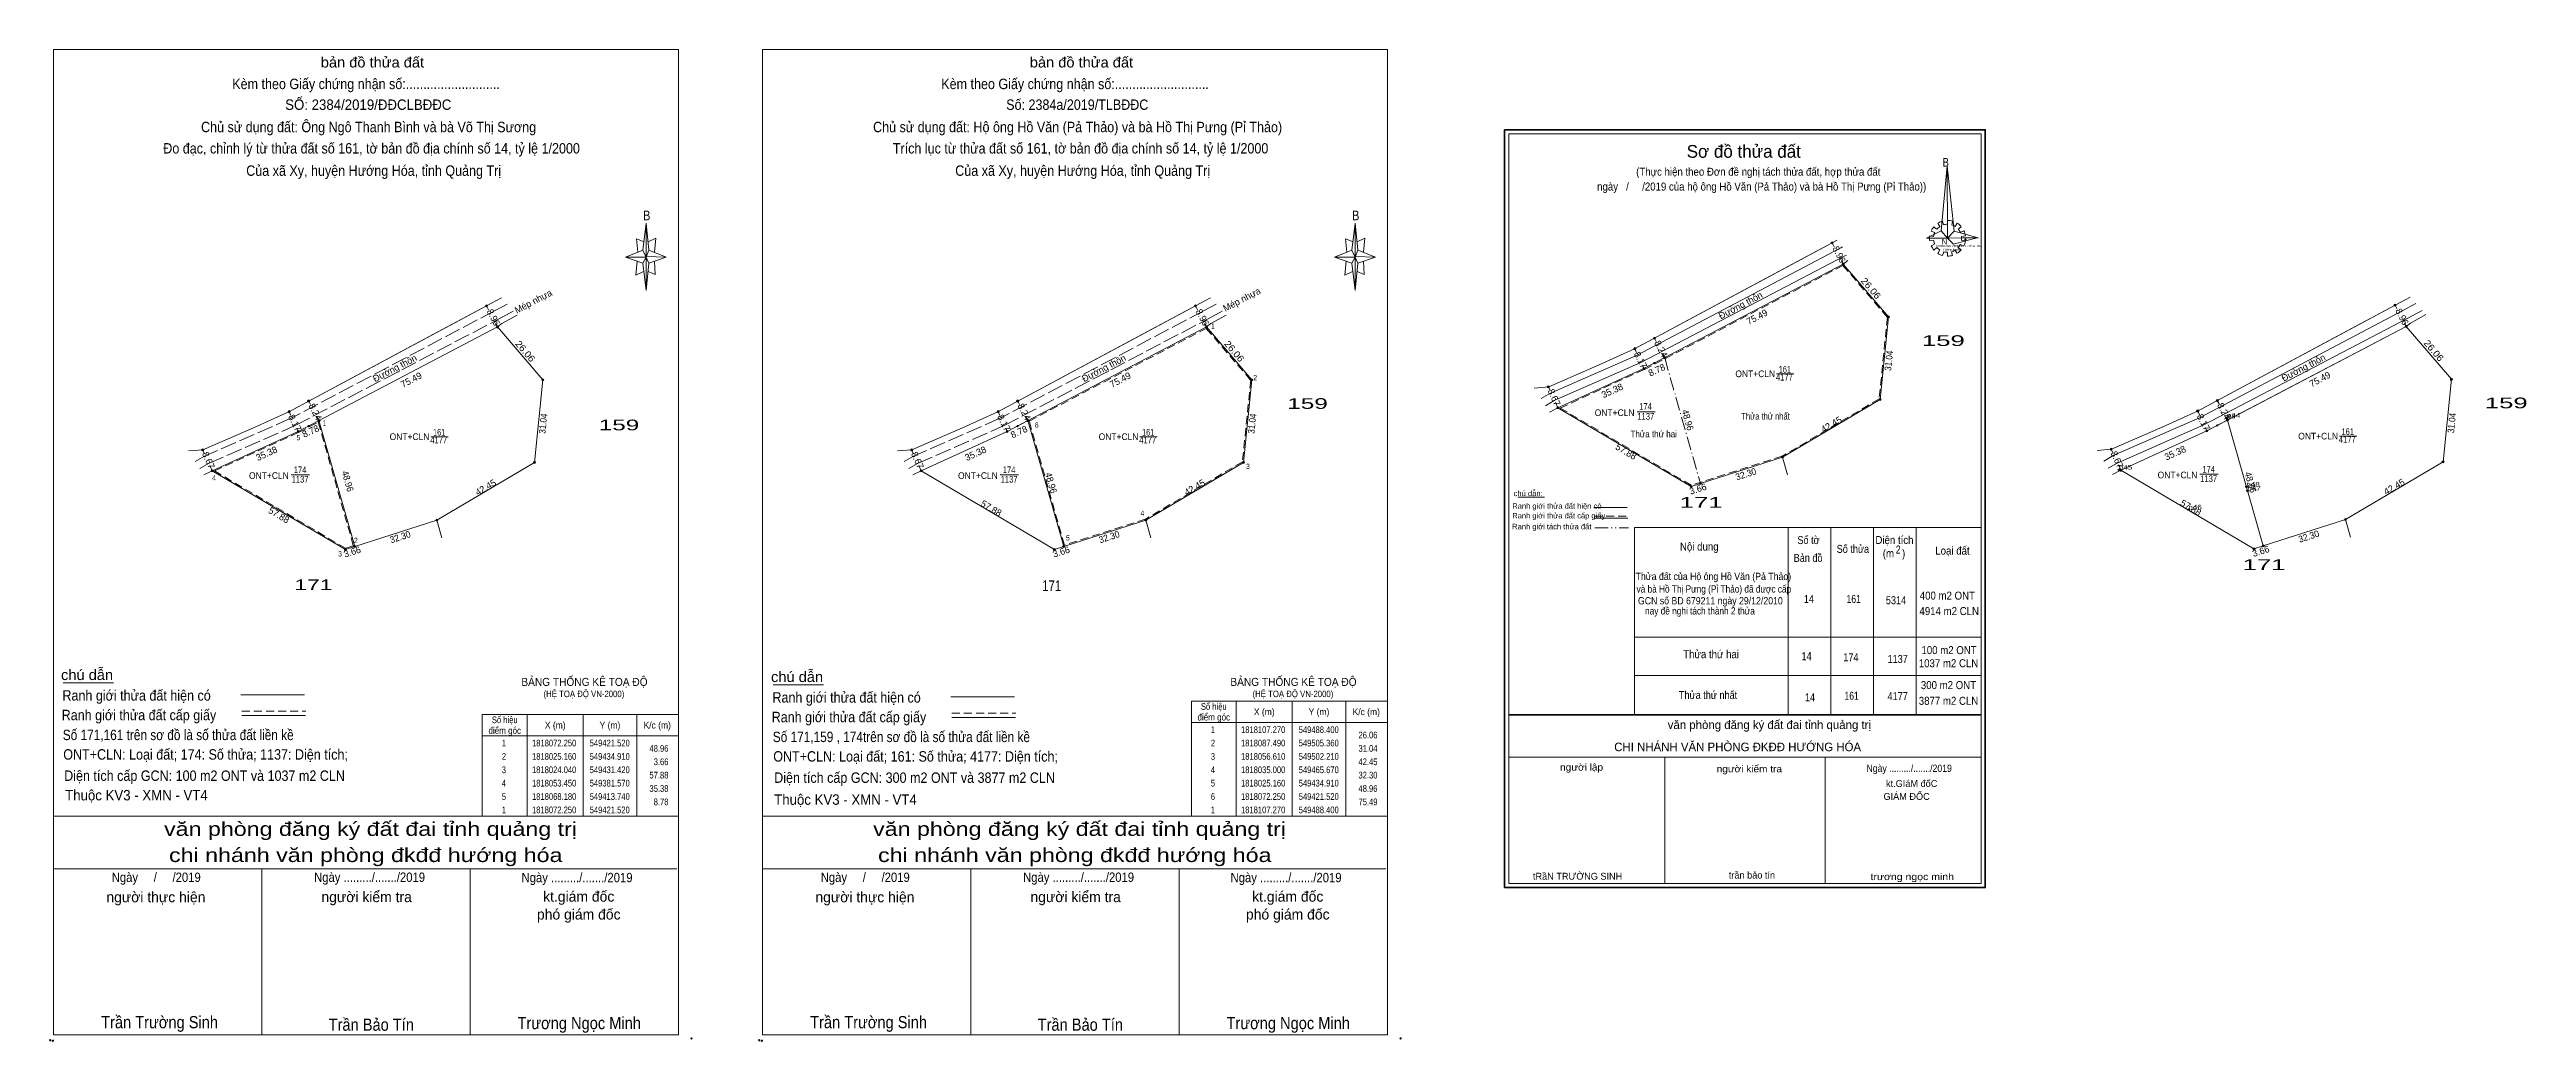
# Model space of a CAD drawing. Header units: metres. Extents: x 548606 to 549533, y 1817840 to 1818211.
import ezdxf
from ezdxf.enums import TextEntityAlignment as Align

# ---------------------------------------------------------------- set-up
doc = ezdxf.new("R2010")
doc.units = ezdxf.units.M
doc.header["$PDMODE"] = 32
doc.header["$PDSIZE"] = 0.5
for name, pattern in [('DASH_DOUBLE_DOT', [9.2, 5, -1.2, 0.3, -1.2, 0.3, -1.2]), ('DOT_DASHED', [7.7, 5, -1.2, 0.3, -1.2]), ('LONG_DASHED', [7.5, 6, -1.5]), ('MEDIUM_DASHED', [4.5, 3, -1.5])]:
    doc.linetypes.add(name, pattern=pattern)
for name, color, linetype, lineweight in [('1', 7, 'Continuous', 13), ('10', 7, 'Continuous', 13), ('2', 7, 'Continuous', 13), ('22', 7, 'LONG_DASHED', 13), ('23', 7, 'Continuous', 13), ('28', 7, 'Continuous', 13), ('3', 7, 'Continuous', 13), ('63', 7, 'Continuous', 13)]:
    doc.layers.add(name, color=color, linetype=linetype, lineweight=lineweight)
for name, color, linetype in [('12', 7, 'Continuous'), ('13', 7, 'Continuous'), ('52', 7, 'Continuous'), ('7', 7, 'Continuous')]:
    doc.layers.add(name, color=color, linetype=linetype)

msp = doc.modelspace()

# ---------------------------------------------------------------- hatches: boundary and pattern name
at = {"layer": '63'}
for points in [[(549273.858, 1818138.536, 1), (549273.058, 1818138.536, 1)], [(549278.018, 1818130.596, 1), (549277.218, 1818130.596, 1)], [(548769.919, 1818114.991, 1), (548769.119, 1818114.991, 1)], [(549035.425, 1818114.991, 1), (549034.625, 1818114.991, 1)], [(549484.64, 1818115.21, 1), (549483.84, 1818115.21, 1)], [(548774.079, 1818107.051, 1), (548773.279, 1818107.051, 1)], [(549039.585, 1818107.051, 1), (549038.785, 1818107.051, 1)], [(549207.308, 1818102.876, 1), (549206.508, 1818102.876, 1)], [(549294.978, 1818110.816, 1), (549294.178, 1818110.816, 1)], [(549488.8, 1818107.27, 1), (549488, 1818107.27, 1)], [(549199.958, 1818098.936, 1), (549199.158, 1818098.936, 1)], [(549211.138, 1818095.576, 1), (549210.338, 1818095.576, 1)], [(548791.039, 1818087.271, 1), (548790.239, 1818087.271, 1)], [(549056.545, 1818087.271, 1), (549055.745, 1818087.271, 1)], [(549167.578, 1818084.656, 1), (549166.778, 1818084.656, 1)], [(549203.358, 1818091.506, 1), (549202.558, 1818091.506, 1)], [(549505.76, 1818087.49, 1), (549504.96, 1818087.49, 1)], [(548696.019, 1818075.391, 1), (548695.219, 1818075.391, 1)], [(548703.369, 1818079.331, 1), (548702.569, 1818079.331, 1)], [(548961.525, 1818075.391, 1), (548960.725, 1818075.391, 1)], [(548968.875, 1818079.331, 1), (548968.075, 1818079.331, 1)], [(549171.188, 1818076.776, 1), (549170.388, 1818076.776, 1)], [(549291.828, 1818079.936, 1), (549291.028, 1818079.936, 1)], [(549410.74, 1818075.61, 1), (549409.94, 1818075.61, 1)], [(549418.09, 1818079.55, 1), (549417.29, 1818079.55, 1)], [(548699.419, 1818067.961, 1), (548698.619, 1818067.961, 1)], [(548707.199, 1818072.031, 1), (548706.399, 1818072.031, 1)], [(548964.925, 1818067.961, 1), (548964.125, 1818067.961, 1)], [(548972.705, 1818072.031, 1), (548971.905, 1818072.031, 1)], [(549414.14, 1818068.18, 1), (549413.34, 1818068.18, 1)], [(549421.92, 1818072.25, 1), (549421.12, 1818072.25, 1)], [(548663.639, 1818061.111, 1), (548662.839, 1818061.111, 1)], [(548787.889, 1818056.391, 1), (548787.089, 1818056.391, 1)], [(548929.145, 1818061.111, 1), (548928.345, 1818061.111, 1)], [(549053.395, 1818056.391, 1), (549052.595, 1818056.391, 1)], [(549255.288, 1818058.326, 1), (549254.488, 1818058.326, 1)], [(549378.36, 1818061.33, 1), (549377.56, 1818061.33, 1)], [(549502.61, 1818056.61, 1), (549501.81, 1818056.61, 1)], [(548667.249, 1818053.231, 1), (548666.449, 1818053.231, 1)], [(548932.755, 1818053.231, 1), (548931.955, 1818053.231, 1)], [(549221.038, 1818047.366, 1), (549220.238, 1818047.366, 1)], [(549224.528, 1818048.486, 1), (549223.728, 1818048.486, 1)], [(549381.97, 1818053.45, 1), (549381.17, 1818053.45, 1)], [(548751.349, 1818034.781, 1), (548750.549, 1818034.781, 1)], [(549016.855, 1818034.781, 1), (549016.055, 1818034.781, 1)], [(549466.07, 1818035, 1), (549465.27, 1818035, 1)], [(548717.099, 1818023.821, 1), (548716.299, 1818023.821, 1)], [(548720.589, 1818024.941, 1), (548719.789, 1818024.941, 1)], [(548982.605, 1818023.821, 1), (548981.805, 1818023.821, 1)], [(548986.095, 1818024.941, 1), (548985.295, 1818024.941, 1)], [(549431.82, 1818024.04, 1), (549431.02, 1818024.04, 1)], [(549435.31, 1818025.16, 1), (549434.51, 1818025.16, 1)]]:
    msp.add_hatch(color=256, dxfattribs=at).paths.add_polyline_path(points)

# ---------------------------------------------------------------- linework, layer by layer
at = {"layer": '1', "linetype": 'MEDIUM_DASHED'}
for points in [[(549277.52, 1818130.1), (549294.16, 1818110.69), (549291.05, 1818080.18), (549254.73, 1818058.7), (549220.69, 1818047.81), (549171.65, 1818076.74), (549203.14, 1818091.15)], [(549039.08, 1818106.55), (549055.72, 1818087.14), (549052.61, 1818056.63), (549016.29, 1818035.15), (548985.96, 1818025.45), (548972.77, 1818071.83)], [(548706.54, 1818071.45), (548719.69, 1818025.2), (548716.74, 1818024.26), (548667.7, 1818053.19), (548699.19, 1818067.6)]]:
    msp.add_lwpolyline(points, close=True, dxfattribs=at)
at = {"layer": '1'}
for points in [[(549488.4, 1818107.27), (549505.36, 1818087.49), (549502.21, 1818056.61), (549465.67, 1818035), (549434.91, 1818025.16), (549421.52, 1818072.25)], [(548972.3, 1818072.03), (548985.69, 1818024.94), (548982.2, 1818023.82), (548932.35, 1818053.23), (548964.52, 1818067.96)], [(549421.52, 1818072.25), (549434.91, 1818025.16), (549431.42, 1818024.04), (549381.57, 1818053.45), (549413.74, 1818068.18)]]:
    msp.add_lwpolyline(points, close=True, dxfattribs=at)
at = {"layer": '10'}
for p, q in [((549254.89, 1818058.33), (549256.75, 1818051.73)), ((548750.95, 1818034.78), (548752.81, 1818028.18)), ((549016.45, 1818034.78), (549018.31, 1818028.18)), ((549465.67, 1818035), (549467.53, 1818028.4))]:
    msp.add_line(p, q, dxfattribs=at)
for points in [[(549275.36, 1818139.56), (549257.13, 1818129.79), (549199.44, 1818098.88), (549186.21, 1818092.9)], [(549277.62, 1818130.6), (549294.58, 1818110.82), (549291.43, 1818079.94), (549254.89, 1818058.33)], [(548771.41, 1818116.01), (548753.18, 1818106.24), (548695.49, 1818075.33), (548682.26, 1818069.35)], [(549036.92, 1818116.01), (549018.69, 1818106.24), (548961, 1818075.33), (548947.77, 1818069.35)], [(549486.14, 1818116.23), (549467.91, 1818106.46), (549410.22, 1818075.55), (549396.99, 1818069.57)], [(548773.67, 1818107.05), (548790.63, 1818087.27), (548787.48, 1818056.39), (548750.94, 1818034.78)], [(549039.18, 1818107.05), (549056.14, 1818087.27), (549052.99, 1818056.39), (549016.45, 1818034.78)], [(549488.4, 1818107.27), (549505.36, 1818087.49), (549502.21, 1818056.61), (549465.67, 1818035)], [(549170.79, 1818076.78), (549220.64, 1818047.37), (549254.89, 1818058.33)], [(548666.84, 1818053.23), (548716.69, 1818023.82), (548750.94, 1818034.78)], [(548932.35, 1818053.23), (548982.2, 1818023.82), (549016.45, 1818034.78)], [(549381.57, 1818053.45), (549431.42, 1818024.04), (549465.67, 1818035)]]:
    msp.add_lwpolyline(points, dxfattribs=at)
at = {"layer": '2'}
for p, q in [((549309.97, 1818141.16), (549311.41, 1818140.93)), ((549311.41, 1818139.48), (549309.97, 1818139.25)), ((549311.85, 1818142.39), (549310.54, 1818142.94)), ((549311.5, 1818144.58), (549312.59, 1818143.62)), ((549313.81, 1818144.67), (549313.03, 1818145.85)), ((549314.82, 1818146.67), (549315.17, 1818145.26)), ((549315.95, 1818140.3), (549317.35, 1818140.3)), ((549316.65, 1818145.49), (549316.69, 1818146.94)), ((549318.57, 1818146.67), (549318.22, 1818145.21)), ((549319.53, 1818144.67), (549320.31, 1818145.85)), ((549321.75, 1818144.58), (549320.66, 1818143.66)), ((549321.45, 1818142.44), (549322.76, 1818143.07)), ((549323.37, 1818141.16), (549321.89, 1818140.93)), ((549321.89, 1818139.48), (549323.37, 1818139.25)), ((549310.54, 1818137.47), (549311.85, 1818138.11)), ((549312.72, 1818136.74), (549311.59, 1818135.83)), ((549313.03, 1818134.6), (549313.77, 1818135.88)), ((549315.25, 1818135.19), (549314.82, 1818133.78)), ((549316.65, 1818133.56), (549316.65, 1818134.97)), ((549318.09, 1818135.19), (549318.53, 1818133.83)), ((549320.31, 1818134.6), (549319.53, 1818135.83)), ((549320.58, 1818136.74), (549321.75, 1818135.88)), ((549322.8, 1818137.43), (549321.36, 1818137.97)), ((548775.2, 1818117.93), (548771.42, 1818116.01)), ((548775.33, 1818108.32), (548781.01, 1818111.51)), ((549040.7, 1818117.93), (549036.92, 1818116.01)), ((549489.92, 1818118.15), (549486.14, 1818116.23)), ((548682.26, 1818069.35), (548663.36, 1818061.12)), ((548663.37, 1818061.12), (548657.97, 1818060.67)), ((548663.66, 1818051.68), (548666.85, 1818053.23)), ((549155.8, 1818043.34), (549165.74, 1818043.34)), ((549184.18, 1818039.5), (549196.72, 1818039.5)), ((548752.81, 1818028.18), (548750.95, 1818034.78)), ((548750.95, 1818034.78), (548752.81, 1818028.18)), ((549184.38, 1818035.48), (549196.9, 1818035.48)), ((549199.49, 1818032.08), (549329.21, 1818032.08)), ((549199.49, 1818032.08), (549199.49, 1817961.98)), ((549256.97, 1818032.08), (549256.97, 1817961.98)), ((549272.97, 1818032.08), (549272.97, 1817961.98)), ((549288.97, 1818032.08), (549288.97, 1817961.98)), ((549304.97, 1818032.08), (549304.97, 1817961.98)), ((549199.49, 1817990.94), (549329.21, 1817990.94)), ((549199.49, 1817976.66), (549329.21, 1817976.66)), ((549150.8, 1817960.44), (549150.8, 1817897.26)), ((549199.49, 1817961.98), (549329.21, 1817961.98)), ((549152.41, 1817946.11), (549329.21, 1817946.11)), ((549210.8, 1817946.11), (549210.8, 1817898.87)), ((549270.8, 1817946.11), (549270.8, 1817898.87))]:
    msp.add_line(p, q, dxfattribs=at)
at = {"layer": '2', "linetype": 'MEDIUM_DASHED'}
msp.add_line((549184.38, 1818036.32), (549197, 1818036.32), dxfattribs=at)
at = {"layer": '2', "linetype": 'DASH_DOUBLE_DOT'}
msp.add_line((549184.56, 1818031.86), (549197.16, 1818031.86), dxfattribs=at)
at = {"layer": '2', "lineweight": 35}
msp.add_line((549152.41, 1817961.98), (549329.21, 1817961.98), dxfattribs=at)
at = {"layer": '2'}
for points in [[(549150.8, 1817897.26), (549150.8, 1818180.85), (549330.8, 1818180.85), (549330.8, 1817897.26)], [(549150.8, 1817897.26), (549150.8, 1818180.85), (549330.8, 1818180.85), (549330.8, 1817897.26)], [(549152.41, 1818179.28), (549329.21, 1818179.28), (549329.21, 1817898.88), (549152.41, 1817898.88)], [(549316.56, 1818167.34), (549316.65, 1818140.34), (549314.29, 1818143.03)], [(549316.56, 1818167.34), (549316.65, 1818140.34), (549319.14, 1818142.85)], [(549308.8, 1818140.34), (549314.29, 1818143.03), (549316.65, 1818140.34)], [(549328.17, 1818140.43), (549316.65, 1818140.34), (549319.14, 1818142.85)], [(549328.08, 1818140.48), (549318.92, 1818138.02), (549316.65, 1818140.34)], [(549202.96, 1818091.51), (549277.62, 1818130.6), (549294.58, 1818110.82), (549291.43, 1818079.94), (549254.89, 1818058.33), (549220.64, 1818047.37), (549170.79, 1818076.78)], [(548699.01, 1818067.96), (548773.67, 1818107.05), (548790.63, 1818087.27), (548787.48, 1818056.39), (548750.94, 1818034.78), (548716.69, 1818023.82), (548666.84, 1818053.23)], [(548964.52, 1818067.96), (549039.18, 1818107.05), (549056.14, 1818087.27), (549052.99, 1818056.39), (549016.45, 1818034.78), (548982.2, 1818023.82), (548932.35, 1818053.23)], [(549413.74, 1818068.18), (549488.4, 1818107.27), (549505.36, 1818087.49), (549502.21, 1818056.61), (549465.67, 1818035), (549431.42, 1818024.04), (549381.57, 1818053.45)]]:
    msp.add_lwpolyline(points, close=True, dxfattribs=at)
at = {"layer": '2', "lineweight": 35}
msp.add_lwpolyline([(549150.81, 1818180.88), (549330.81, 1818180.88), (549330.81, 1817897.28), (549150.81, 1817897.28)], close=True, dxfattribs=at)
at = {"layer": '2'}
for points in [[(549256.75, 1818051.73), (549254.89, 1818058.33), (549291.43, 1818079.94), (549294.58, 1818110.82), (549277.62, 1818130.6), (549279.27, 1818131.87)], [(549018.31, 1818028.18), (549016.45, 1818034.78), (549052.99, 1818056.39), (549056.14, 1818087.27), (549039.18, 1818107.05), (549040.83, 1818108.32), (549046.51, 1818111.51)], [(549467.53, 1818028.4), (549465.67, 1818035), (549502.21, 1818056.61), (549505.36, 1818087.49), (549488.4, 1818107.27), (549490.05, 1818108.54), (549495.73, 1818111.73)], [(548750.94, 1818034.78), (548787.48, 1818056.39), (548790.63, 1818087.27), (548773.67, 1818107.05), (548775.32, 1818108.32)], [(549186.21, 1818092.9), (549167.31, 1818084.67), (549161.91, 1818084.22)], [(549167.6, 1818075.23), (549170.79, 1818076.78), (549220.64, 1818047.37), (549254.89, 1818058.33), (549256.75, 1818051.73)], [(548947.77, 1818069.35), (548928.87, 1818061.12), (548923.47, 1818060.67)], [(549396.99, 1818069.57), (549378.09, 1818061.34), (549372.69, 1818060.89)], [(548666.84, 1818053.23), (548716.69, 1818023.82), (548750.94, 1818034.78)], [(548929.16, 1818051.68), (548932.35, 1818053.23), (548982.2, 1818023.82), (549016.45, 1818034.78), (549018.31, 1818028.18)], [(549378.38, 1818051.9), (549381.57, 1818053.45), (549431.42, 1818024.04), (549465.67, 1818035), (549467.53, 1818028.4)]]:
    msp.add_lwpolyline(points, dxfattribs=at)
for centre, major_axis, start_param, end_param in [((549316.672, 1818140.247), (6.73, 0), 3.0066793, 3.2913935), ((549316.672, 1818140.247), (6.73, 0), 2.4395818, 2.7240025), ((549316.672, 1818140.247), (5.274, 0), 2.7236855, 3.0151582), ((549316.672, 1818140.247), (5.274, 0), 3.2822995, 3.5610505), ((549316.672, 1818140.247), (5.274, 0), 2.1337354, 2.4449626), ((549316.672, 1818140.247), (6.73, 0), 1.8495599, 2.1390092), ((549316.672, 1818140.247), (5.274, 0), 1.5698559, 1.8561107), ((549316.672, 1818140.247), (6.73, 0), 1.2792421, 1.5633222), ((549316.672, 1818140.247), (5.274, 0), 1.0027091, 1.2755622), ((549316.672, 1818140.247), (6.73, 0), 0.7105624, 0.9968723), ((549316.672, 1818140.247), (5.274, 0), 0.4267838, 0.7064646), ((549316.672, 1818140.247), (5.274, 0), 6.1355839, 6.4161846), ((549316.672, 1818140.247), (6.73, 0), 0.1390515, 0.4339332), ((549316.672, 1818140.247), (6.73, 0), 5.8523029, 6.1383965), ((549316.672, 1818140.247), (6.73, 0), 3.5698864, 3.8569187), ((549316.672, 1818140.247), (5.274, 0), 3.8607757, 4.1325826), ((549316.634, 1818140.207), (6.73, 0), 4.1470906, 4.4365931), ((549316.672, 1818140.247), (5.274, 0), 4.4385468, 4.71314), ((549316.672, 1818140.247), (6.73, 0), 4.7130101, 4.9976105), ((549316.672, 1818140.247), (5.274, 0), 4.9908713, 5.2893316), ((549316.672, 1818140.247), (6.73, 0), 5.2856142, 5.567987), ((549316.672, 1818140.247), (5.274, 0), 5.5613733, 5.8395144)]:
    msp.add_ellipse(centre, major_axis=major_axis, ratio=0.995001, start_param=start_param, end_param=end_param, dxfattribs=at)
msp.add_point((549323.37, 1818139.79), dxfattribs=at)
at = {"layer": '22', "linetype": 'Continuous'}
for p, q in [((549277.37, 1818137.08), (549276.69, 1818136.73)), ((549278.25, 1818133.66), (549278.79, 1818133.95)), ((548929.49, 1818058.74), (548925.99, 1818056.69)), ((548927.66, 1818054.06), (548930.95, 1818055.94))]:
    msp.add_line(p, q, dxfattribs=at)
at = {"layer": '22'}
for p, q in [((548772.74, 1818113.18), (548696.3, 1818072.89)), ((548777.32, 1818115.58), (548772.75, 1818113.18)), ((548774.31, 1818110.11), (548779.66, 1818113)), ((548697.91, 1818070.17), (548774.3, 1818110.11)), ((548696.3, 1818072.89), (548663.98, 1818058.74)), ((548665.44, 1818055.94), (548697.91, 1818070.17)), ((548961.81, 1818072.89), (548929.49, 1818058.74)), ((548930.95, 1818055.94), (548963.42, 1818070.17)), ((548663.99, 1818058.74), (548660.49, 1818056.69)), ((548662.15, 1818054.06), (548665.45, 1818055.94))]:
    msp.add_line(p, q, dxfattribs=at)
at = {"layer": '22', "linetype": 'Continuous'}
for points in [[(549276.69, 1818136.73), (549200.25, 1818096.44), (549167.93, 1818082.29), (549164.43, 1818080.24)], [(549166.09, 1818077.61), (549169.39, 1818079.49), (549201.86, 1818093.72), (549278.25, 1818133.66)], [(549492.04, 1818115.8), (549487.47, 1818113.4), (549411.03, 1818073.11), (549378.71, 1818058.96), (549375.21, 1818056.91)], [(549376.87, 1818054.28), (549380.17, 1818056.16), (549412.64, 1818070.39), (549489.03, 1818110.33), (549494.38, 1818113.22)]]:
    msp.add_lwpolyline(points, dxfattribs=at)
at = {"layer": '22'}
for points in [[(549042.83, 1818115.58), (549038.25, 1818113.18), (548961.81, 1818072.89)], [(548963.42, 1818070.17), (549039.81, 1818110.11), (549045.16, 1818113)]]:
    msp.add_lwpolyline(points, dxfattribs=at)
at = {"layer": '23'}
for p, q in [((549277.62, 1818130.6), (549279.27, 1818131.87)), ((548775.2, 1818117.93), (548771.42, 1818116.01)), ((548775.33, 1818108.32), (548781.01, 1818111.51)), ((548663.37, 1818061.12), (548657.97, 1818060.67)), ((548663.66, 1818051.68), (548666.85, 1818053.23))]:
    msp.add_line(p, q, dxfattribs=at)
for points in [[(549275.36, 1818139.56), (549199.44, 1818098.88), (549186.21, 1818092.9), (549167.31, 1818084.67), (549161.91, 1818084.22)], [(549167.6, 1818075.23), (549170.79, 1818076.78), (549202.96, 1818091.51), (549277.62, 1818130.6)], [(548771.41, 1818116.01), (548695.49, 1818075.33), (548682.26, 1818069.35), (548663.36, 1818061.12)], [(549040.7, 1818117.93), (549036.92, 1818116.01), (548961, 1818075.33), (548947.77, 1818069.35), (548928.87, 1818061.12), (548923.47, 1818060.67)], [(548929.16, 1818051.68), (548932.35, 1818053.23), (548964.52, 1818067.96), (549039.18, 1818107.05), (549040.83, 1818108.32), (549046.51, 1818111.51)], [(549489.92, 1818118.15), (549486.14, 1818116.23), (549410.22, 1818075.55), (549396.99, 1818069.57), (549378.09, 1818061.34), (549372.69, 1818060.89)], [(549378.38, 1818051.9), (549381.57, 1818053.45), (549413.74, 1818068.18), (549488.4, 1818107.27), (549490.05, 1818108.54), (549495.73, 1818111.73)], [(548666.84, 1818053.23), (548699.01, 1818067.96), (548773.67, 1818107.05), (548775.32, 1818108.32)]]:
    msp.add_lwpolyline(points, dxfattribs=at)
at = {"layer": '28', "linetype": 'DOT_DASHED'}
msp.add_line((549210.74, 1818095.58), (549224.12, 1818048.48), dxfattribs=at)
at = {"layer": '28'}
for p, q in [((548706.8, 1818072.03), (548720.19, 1818024.94)), ((548972.3, 1818072.03), (548985.69, 1818024.94)), ((549421.52, 1818072.25), (549434.91, 1818025.16))]:
    msp.add_line(p, q, dxfattribs=at)
at = {"layer": '3'}
for p, q in [((548828.04, 1818135.82), (548829.34, 1818145.96)), ((549093.55, 1818135.82), (549094.85, 1818145.96)), ((548828.04, 1818130.88), (548821.54, 1818133.22)), ((548830.38, 1818130.88), (548829.34, 1818120.74)), ((548830.38, 1818135.82), (548836.88, 1818133.22)), ((548832.46, 1818131.66), (548832.72, 1818126.72)), ((549093.55, 1818130.88), (549087.05, 1818133.22)), ((549095.89, 1818130.88), (549094.85, 1818120.74)), ((549095.89, 1818135.82), (549102.39, 1818133.22)), ((549097.97, 1818131.66), (549098.23, 1818126.72)), ((548832.72, 1818126.72), (548830.12, 1818127.76)), ((549098.23, 1818126.72), (549095.63, 1818127.76)), ((548611.04, 1817973.88), (548629.87, 1817973.88)), ((548876.92, 1817973.14), (548895.75, 1817973.14)), ((548677.6, 1817969.36), (548701.37, 1817969.36)), ((548943.48, 1817968.62), (548967.25, 1817968.62)), ((548677.97, 1817961.74), (548701.73, 1817961.74)), ((548943.85, 1817961), (548967.61, 1817961)), ((548607.38, 1817924.07), (548841.38, 1817924.07)), ((548872.89, 1817924.07), (549106.89, 1817924.07)), ((548607.38, 1817904.31), (548840.86, 1817904.31)), ((548607.38, 1817904.31), (548840.86, 1817904.31)), ((548607.38, 1817904.31), (548840.86, 1817904.31)), ((548685.38, 1817842.17), (548685.38, 1817904.31)), ((548763.38, 1817842.17), (548763.38, 1817904.31)), ((548872.89, 1817904.31), (549106.37, 1817904.31)), ((548872.89, 1817904.31), (549106.37, 1817904.31)), ((548872.89, 1817904.31), (549106.37, 1817904.31)), ((548950.89, 1817842.17), (548950.89, 1817904.31)), ((549028.89, 1817842.17), (549028.89, 1817904.31))]:
    msp.add_line(p, q, dxfattribs=at)
at = {"layer": '3', "linetype": 'MEDIUM_DASHED'}
for p, q in [((548677.97, 1817963.35), (548701.89, 1817963.35)), ((548943.85, 1817962.61), (548967.77, 1817962.61))]:
    msp.add_line(p, q, dxfattribs=at)
at = {"layer": '3'}
for points in [[(548607.38, 1818210.85), (548841.38, 1818210.85), (548841.38, 1817842.17), (548607.38, 1817842.17)], [(548872.89, 1818210.85), (549106.89, 1818210.85), (549106.89, 1817842.17), (548872.89, 1817842.17)], [(548829.34, 1818145.96), (548830.38, 1818135.82), (548829.34, 1818133.22)], [(549094.85, 1818145.96), (549095.89, 1818135.82), (549094.85, 1818133.22)], [(548829.34, 1818133.22), (548821.54, 1818133.22), (548828.04, 1818135.82), (548830.38, 1818130.88), (548836.88, 1818133.22), (548829.34, 1818133.48)], [(548829.34, 1818133.22), (548829.34, 1818120.74), (548828.04, 1818130.88)], [(549094.85, 1818133.22), (549087.05, 1818133.22), (549093.55, 1818135.82), (549095.89, 1818130.88), (549102.39, 1818133.22), (549094.85, 1818133.48)], [(549094.85, 1818133.22), (549094.85, 1818120.74), (549093.55, 1818130.88)]]:
    msp.add_lwpolyline(points, close=True, dxfattribs=at)
for points in [[(548828.56, 1818138.94), (548825.7, 1818139.98), (548826.22, 1818135.04)], [(548830.12, 1818138.94), (548832.98, 1818140.24), (548832.46, 1818135.04)], [(549094.07, 1818138.94), (549091.21, 1818139.98), (549091.73, 1818135.04)], [(549095.63, 1818138.94), (549098.49, 1818140.24), (549097.97, 1818135.04)], [(548829.34, 1818133.22), (548828.04, 1818135.82), (548821.54, 1818133.22)], [(548825.96, 1818131.66), (548825.44, 1818126.46), (548828.3, 1818127.76)], [(548829.34, 1818133.22), (548830.38, 1818130.88), (548836.88, 1818133.22)], [(549094.85, 1818133.22), (549093.55, 1818135.82), (549087.05, 1818133.22)], [(549091.47, 1818131.66), (549090.95, 1818126.46), (549093.81, 1818127.76)], [(549094.85, 1818133.22), (549095.89, 1818130.88), (549102.39, 1818133.22)], [(548841.38, 1817842.17), (548607.38, 1817842.17), (548607.38, 1817904.31)], [(549106.89, 1817842.17), (548872.89, 1817842.17), (548872.89, 1817904.31)]]:
    msp.add_lwpolyline(points, dxfattribs=at)
for p in [(548606.16, 1817840.17), (548607.2, 1817839.99), (548846.32, 1817840.87), (548871.67, 1817840.17), (548872.71, 1817839.99), (549111.83, 1817840.87)]:
    msp.add_point(p, dxfattribs=at)
at = {"layer": '63'}
for p, q in [((549273.46, 1818138.54), (549274.23, 1818137.07)), ((549276.91, 1818131.96), (549277.62, 1818130.6)), ((548769.51, 1818114.99), (548770.28, 1818113.52)), ((549035.02, 1818114.99), (549035.79, 1818113.52)), ((549484.24, 1818115.21), (549485.01, 1818113.74)), ((548772.96, 1818108.41), (548773.67, 1818107.05)), ((549038.47, 1818108.41), (549039.18, 1818107.05)), ((549206.91, 1818102.88), (549207.56, 1818101.63)), ((549487.69, 1818108.63), (549488.4, 1818107.27)), ((549199.56, 1818098.94), (549200.21, 1818097.52)), ((549202.41, 1818092.72), (549202.96, 1818091.51)), ((549210.03, 1818096.93), (549210.74, 1818095.58)), ((549167.18, 1818084.66), (549167.69, 1818083.55)), ((549252.63, 1818089.55), (549259.15, 1818089.55)), ((548695.61, 1818075.39), (548696.26, 1818073.97)), ((548702.96, 1818079.33), (548703.61, 1818078.08)), ((548961.12, 1818075.39), (548961.77, 1818073.97)), ((548968.47, 1818079.33), (548969.12, 1818078.08)), ((549169.87, 1818078.79), (549170.79, 1818076.78)), ((549200.4, 1818075.27), (549207.23, 1818075.27)), ((549410.34, 1818075.61), (549410.99, 1818074.19)), ((549417.69, 1818079.55), (549418.34, 1818078.3)), ((548698.46, 1818069.17), (548699.01, 1818067.96)), ((548706.08, 1818073.38), (548706.79, 1818072.03)), ((548748.68, 1818066), (548755.2, 1818066)), ((548963.97, 1818069.17), (548964.52, 1818067.96)), ((548971.59, 1818073.38), (548972.3, 1818072.03)), ((549014.19, 1818066), (549020.71, 1818066)), ((549413.19, 1818069.39), (549413.74, 1818068.18)), ((549420.81, 1818073.6), (549421.52, 1818072.25)), ((549463.41, 1818066.22), (549469.93, 1818066.22)), ((548663.23, 1818061.11), (548663.74, 1818060)), ((548928.74, 1818061.11), (548929.25, 1818060)), ((549377.96, 1818061.33), (549378.47, 1818060.22)), ((548665.92, 1818055.24), (548666.84, 1818053.23)), ((548696.45, 1818051.72), (548703.28, 1818051.72)), ((548931.43, 1818055.24), (548932.35, 1818053.23)), ((548961.96, 1818051.72), (548968.79, 1818051.72)), ((549380.65, 1818055.46), (549381.57, 1818053.45)), ((549411.18, 1818051.94), (549418.01, 1818051.94)), ((549050.29, 1817967.07), (549050.29, 1817924.07)), ((549071.29, 1817967.07), (549071.29, 1817924.07)), ((549091.29, 1817967.07), (549091.29, 1817924.07)), ((548767.98, 1817954.07), (548841.38, 1817954.07)), ((548784.78, 1817962.07), (548784.78, 1817924.07)), ((548805.78, 1817962.07), (548805.78, 1817924.07)), ((548825.78, 1817962.07), (548825.78, 1817924.07)), ((549033.49, 1817959.07), (549106.89, 1817959.07))]:
    msp.add_line(p, q, dxfattribs=at)
for points in [[(549033.49, 1817967.07), (549106.89, 1817967.07), (549106.89, 1817924.07), (549033.49, 1817924.07)], [(548767.98, 1817962.07), (548841.38, 1817962.07), (548841.38, 1817924.07), (548767.98, 1817924.07)]]:
    msp.add_lwpolyline(points, close=True, dxfattribs=at)
for centre in [(549273.458, 1818138.536), (549277.618, 1818130.596), (548769.519, 1818114.991), (549035.025, 1818114.991), (549484.24, 1818115.21), (548773.679, 1818107.051), (549039.185, 1818107.051), (549206.908, 1818102.876), (549294.578, 1818110.816), (549488.4, 1818107.27), (549199.558, 1818098.936), (549210.738, 1818095.576), (548790.639, 1818087.271), (549056.145, 1818087.271), (549167.178, 1818084.656), (549202.958, 1818091.506), (549505.36, 1818087.49), (548695.619, 1818075.391), (548702.969, 1818079.331), (548961.125, 1818075.391), (548968.475, 1818079.331), (549170.788, 1818076.776), (549291.428, 1818079.936), (549410.34, 1818075.61), (549417.69, 1818079.55), (548699.019, 1818067.961), (548706.799, 1818072.031), (548964.525, 1818067.961), (548972.305, 1818072.031), (549413.74, 1818068.18), (549421.52, 1818072.25), (548663.239, 1818061.111), (548787.489, 1818056.391), (548928.745, 1818061.111), (549052.995, 1818056.391), (549254.888, 1818058.326), (549377.96, 1818061.33), (549502.21, 1818056.61), (548666.849, 1818053.231), (548932.355, 1818053.231), (549220.638, 1818047.366), (549224.128, 1818048.486), (549381.57, 1818053.45), (548750.949, 1818034.781), (549016.455, 1818034.781), (549465.67, 1818035), (548716.699, 1818023.821), (548720.189, 1818024.941), (548982.205, 1818023.821), (548985.695, 1818024.941), (549431.42, 1818024.04), (549434.91, 1818025.16)]:
    msp.add_circle(centre, 0.4, dxfattribs=at)
for p in [(549206.85, 1818093.55), (548702.9, 1818070), (548968.41, 1818070), (549417.63, 1818070.22)]:
    msp.add_point(p, dxfattribs=at)
at = {"layer": '7'}
for p in [(549421.28, 1818073.09), (549421.29, 1818072.84), (549380.83, 1818053.65), (549428.56, 1818047.3), (549406.86, 1818038.75), (549428.94, 1818045.77)]:
    msp.add_point(p, dxfattribs=at)

# ---------------------------------------------------------------- texts
at = {"layer": '1'}
for s, height, width, p in [('1', 2, 0.65, (549041.595, 1818106.41)), ('2', 2, 0.8, (549057.4, 1818087.1)), ('ONT+CLN', 2.5, 0.95, (549244.665, 1818088.28)), ('4177', 2.5, 0.85, (549255.58, 1818087.03)), ('161', 2.5, 0.8, (549255.745, 1818089.95)), ('ONT+CLN', 2.5, 0.95, (549192.005, 1818073.73)), ('1137', 2.5, 0.85, (549203.67, 1818072.37)), ('174', 2.5, 0.85, (549203.565, 1818076.06)), ('Thửa thứ nhất', 2.5, 0.85, (549248.51, 1818072.42)), ('5', 2, 0.75, (548699.125, 1818064.67)), ('1', 2, 0.65, (548708.835, 1818070.12)), ('ONT+CLN', 2.5, 0.95, (548740.725, 1818064.75)), ('4177', 2.5, 0.85, (548751.64, 1818063.5)), ('161', 2.5, 0.8, (548751.805, 1818066.42)), ('6', 2, 0.8, (548975.6, 1818069.34)), ('ONT+CLN', 2.5, 0.95, (549006.235, 1818064.75)), ('4177', 2.5, 0.85, (549017.15, 1818063.5)), ('161', 2.5, 0.8, (549017.315, 1818066.42)), ('Thửa thứ hai', 2.5, 0.9, (549206.64, 1818065.77)), ('ONT+CLN', 2.5, 0.95, (549455.455, 1818064.97)), ('4177', 2.5, 0.85, (549466.37, 1818063.72)), ('161', 2.5, 0.8, (549466.535, 1818066.64)), ('3', 2, 0.75, (549054.69, 1818053.91)), ('4', 2, 0.8, (548667.525, 1818049.58)), ('ONT+CLN', 2.5, 0.95, (548688.065, 1818050.2)), ('1137', 2.5, 0.85, (548699.73, 1818048.84)), ('174', 2.5, 0.85, (548699.735, 1818052.36)), ('ONT+CLN', 2.5, 0.95, (548953.575, 1818050.2)), ('1137', 2.5, 0.85, (548965.24, 1818048.84)), ('174', 2.5, 0.85, (548965.245, 1818052.36)), ('ONT+CLN', 2.5, 0.95, (549402.795, 1818050.42)), ('1137', 2.5, 0.85, (549414.46, 1818049.06)), ('174', 2.5, 0.85, (549414.465, 1818052.58)), ('4', 2, 0.8, (549015.145, 1818036.37)), ('2', 2, 0.8, (548720.64, 1818026.2)), ('5', 2, 0.75, (548987.255, 1818027.18)), ('3', 2, 0.75, (548714.7, 1818021.18))]:
    msp.add_text(s, height=height, dxfattribs=dict(at, width=width)).set_placement(p, align=Align.CENTER)
at = {"layer": '12'}
for s, width, p in [('p44', 1.25, (549421.28, 1818073.08)), ('p44', 1.25, (549421.28, 1818073.08)), ('p3', 1.2, (549421.29, 1818072.84)), ('p3', 1.2, (549421.29, 1818072.84)), ('p45', 1.25, (549380.83, 1818053.65)), ('p45', 1.25, (549380.83, 1818053.65)), ('p48', 1.25, (549428.56, 1818047.3)), ('p48', 1.25, (549428.56, 1818047.3)), ('p47', 1.25, (549428.94, 1818045.77)), ('p47', 1.25, (549428.94, 1818045.77)), ('p46', 1.25, (549406.86, 1818038.74)), ('p46', 1.25, (549406.86, 1818038.74))]:
    msp.add_text(s, height=1.8, dxfattribs=dict(at, width=width)).set_placement(p)
at = {"layer": '13'}
for s, width, p in [('159', 1.8, (549315.095, 1818099.95)), ('159', 1.7, (549077.01, 1818076.42)), ('159', 1.8, (549525.885, 1818076.64)), ('159', 1.7, (548819.16, 1818068.39)), ('171', 1.8, (549224.395, 1818039.44)), ('171', 1.8, (549435.185, 1818016.13)), ('171', 1.6, (548704.71, 1818008.61)), ('171', 0.8, (548981.17, 1818008.25))]:
    msp.add_text(s, height=4, dxfattribs=dict(at, width=width)).set_placement(p, align=Align.CENTER)
at = {"layer": '2', "width": 0.9}
for s, height, p in [('(Thực hiện theo Đơn đề nghị tách thửa đất, hợp thửa đất ', 3, (549246.3, 1818163.66)), ('ngày   /     /2019 của hộ ông Hồ Văn (Pả Thảo) và bà Hồ Thị Pưng (Pỉ Thảo))', 3, (549247.075, 1818158.1)), ('Ngày ........./......./2019', 2.7, (549302.3, 1817940.58))]:
    msp.add_text(s, height=height, dxfattribs=at).set_placement(p, align=Align.CENTER)
at = {"layer": '2'}
msp.add_text('Sơ đồ thửa đất', height=4.76, dxfattribs=at).set_placement((549240.37, 1818170.38), align=Align.CENTER)
for s, height, width, p in [('B', 3.169, 0.8, (549314.87, 1818167.1)), ('N', 1.981, 0.9, (549314.55, 1818137.96)), ('CHI NHÁNH VPĐKĐĐ-HƯỚNG HÓA', 0.7498, 0.95, (549312.25, 1818136.96)), ('TỈNH quảng trị', 0.75, 1.05, (549314.67, 1818135.66)), ('Ranh giới thửa đất cấp giấy', 2.057, 0.9, (549153.65, 1818035.43)), ('Ranh giới thửa đất hiện có ', 2.057, 0.9, (549153.67, 1818039.05)), ('Ranh giới tách thửa đất', 2.057, 0.9, (549153.63, 1818031.35)), ('Số tờ', 3, 0.85, (549260.45, 1818025.83)), ('Diện tích', 3, 0.9, (549289.67, 1818025.85)), ('Nội dung', 3, 0.9, (549216.47, 1818023.39)), ('Bản đồ', 3, 0.85, (549259.05, 1818019.17)), ('Số thửa', 3, 0.85, (549275.15, 1818022.53)), ('(m   )', 3, 0.9, (549292.41, 1818020.87)), ('2', 3, 0.8, (549297.29, 1818022.29)), ('Loại đất', 3, 0.9, (549312.09, 1818021.87)), ('Thửa đất của Hộ ông Hồ Văn (Pả Thảo)', 2.72, 0.9, (549199.86, 1818012.38)), ('và bà Hồ Thị Pưng (Pỉ Thảo) đã được cấp', 2.72, 0.85, (549200.21, 1818007.68)), ('GCN số BD 679211 ngày 29/12/2010', 2.72, 0.9, (549200.74, 1818003.27)), ('nay đề nghi tách thành 2 thửa', 2.72, 0.85, (549203.41, 1817999.48)), ('14', 3, 0.85, (549262.85, 1818003.79)), ('161', 3, 0.8, (549278.85, 1818003.79)), ('5314', 3, 0.85, (549293.57, 1818003.31)), ('4914 m2 CLN', 3, 0.9, (549306.16, 1817999.26)), ('400 m2 ONT', 3, 0.9, (549306.26, 1818005.04)), ('Thửa thứ hai', 3, 0.9, (549217.68, 1817983.13)), ('14', 3, 0.85, (549261.99, 1817982.39)), ('174', 3, 0.85, (549277.64, 1817981.95)), ('1137', 3, 0.85, (549294.21, 1817981.35)), ('1037 m2 CLN', 3, 0.9, (549305.9, 1817979.74)), ('100 m2 ONT', 3, 0.9, (549306.9, 1817984.65)), ('300 m2 ONT', 3, 0.9, (549306.68, 1817971.56)), ('Thửa thứ nhất', 3, 0.85, (549216.08, 1817967.86)), ('14', 3, 0.85, (549263.26, 1817966.98)), ('161', 3, 0.8, (549278.07, 1817967.59)), ('4177', 3, 0.85, (549294.21, 1817967.43)), ('3877 m2 CLN', 3, 0.9, (549305.9, 1817965.69))]:
    msp.add_text(s, height=height, dxfattribs=dict(at, width=width)).set_placement(p)
msp.add_text('chú dẫn:', height=2.057, dxfattribs=at).set_placement((549154.17, 1818043.77))
for s, height, p in [('văn phòng đăng ký đất đai tỉnh quảng trị', 3.2, (549288.01, 1817956.62)), ('CHI NHÁNH VĂN PHÒNG ĐKĐĐ HƯỚNG HÓA', 3.2, (549284.29, 1817948.34)), ('kt.GIáM đốC', 2.56, (549312.85, 1817934.96)), ('GIÁM ĐỐC', 2.56, (549309.99, 1817930.12)), ('tRầN TRƯỜNG SINH', 2.56, (549194.85, 1817900.26)), ('trần bảo tín', 2.56, (549252.09, 1817900.68))]:
    msp.add_text(s, height=height, dxfattribs=at).set_placement(p, align=Align.RIGHT)
for s, width, p in [('người lập', 1.1, (549187.67, 1817941.06)), ('người kiểm tra', 1.1, (549254.67, 1817940.44)), ('trương ngọc minh', 1.15, (549319.09, 1817900.1))]:
    msp.add_text(s, height=2.56, dxfattribs=dict(at, width=width)).set_placement(p, align=Align.RIGHT)
at = {"layer": '3'}
for s, height, width, p in [('bản đồ thửa đất', 3.9, 1.05, (548726.82, 1818204.15)), ('bản đồ thửa đất', 3.9, 1.05, (548992.33, 1818204.15)), ('Kèm theo Giấy chứng nhận số:...........................', 3.9, 0.9, (548724.43, 1818196.06)), ('Kèm theo Giấy chứng nhận số:...........................', 3.9, 0.9, (548989.94, 1818196.06)), ('SỐ: 2384/2019/ĐĐCLBĐĐC', 3.9, 0.95, (548725.27, 1818188.29)), ('Số: 2384a/2019/TLBĐĐC', 3.9, 0.9, (548990.775, 1818188.29)), ('Đo đạc, chỉnh lý từ thửa đất số 161, tờ bản đồ địa chính số 14, tỷ lệ 1/2000', 3.9, 0.9, (548726.51, 1818171.96)), ('Chủ sử dụng đất: Ông Ngô Thanh Bình và bà Võ Thị Sương', 3.9, 0.9, (548725.39, 1818179.94)), ('Chủ sử dụng đất: Hộ ông Hồ Văn (Pả Thảo) và bà Hồ Thị Pưng (Pỉ Thảo)', 3.9, 0.9, (548990.895, 1818179.94)), ('Trích lục từ thửa đất số 161, tờ bản đồ địa chính số 14, tỷ lệ 1/2000', 3.9, 0.9, (548992.015, 1818171.96)), ('Của xã Xy, huyện Hướng Hóa, tỉnh Quảng Trị', 3.9, 0.9, (548727.285, 1818163.61)), ('Của xã Xy, huyện Hướng Hóa, tỉnh Quảng Trị', 3.9, 0.9, (548992.795, 1818163.61)), ('B', 3.582, 0.85, (548829.56, 1818147)), ('B', 3.582, 0.85, (549095.07, 1818147)), ('văn phòng đăng ký đất đai tỉnh quảng trị', 5.2, 1.25, (548726.12, 1817916.64)), ('văn phòng đăng ký đất đai tỉnh quảng trị', 5.2, 1.25, (548991.63, 1817916.64)), ('chi nhánh văn phòng đkđđ hướng hóa', 5.2, 1.25, (548724.32, 1817906.86)), ('chi nhánh văn phòng đkđđ hướng hóa', 5.2, 1.25, (548989.83, 1817906.86)), ('Ngày     /     /2019', 3.51, 0.9, (548645.865, 1817899.4)), ('Ngày ........./......./2019', 3.51, 0.9, (548725.755, 1817899.43)), ('Ngày ........./......./2019', 3.51, 0.9, (548803.445, 1817899.3)), ('Ngày     /     /2019', 3.51, 0.9, (548911.375, 1817899.4)), ('Ngày ........./......./2019', 3.51, 0.9, (548991.265, 1817899.43)), ('Ngày ........./......./2019', 3.51, 0.9, (549068.955, 1817899.3)), ('Trần Trường Sinh', 4.55, 0.9, (548647.105, 1817844.67)), ('Trần Bảo Tín', 4.55, 0.9, (548726.4, 1817843.73)), ('Trương Ngọc Minh', 4.55, 0.9, (548804.265, 1817844.33)), ('Trần Trường Sinh', 4.55, 0.9, (548912.615, 1817844.67)), ('Trần Bảo Tín', 4.55, 0.9, (548991.91, 1817843.73)), ('Trương Ngọc Minh', 4.55, 0.9, (549069.775, 1817844.33))]:
    msp.add_text(s, height=height, dxfattribs=dict(at, width=width)).set_placement(p, align=Align.CENTER)
for s, height, width, p in [('chú dẫn', 3.9, 1.05, (548610.22, 1817974.95)), ('BẢNG THỐNG KÊ TOẠ ĐỘ ', 2.99, 0.95, (548782.59, 1817972.77)), ('chú dẫn', 3.9, 1.05, (548876.1, 1817974.21)), ('BẢNG THỐNG KÊ TOẠ ĐỘ ', 2.99, 0.95, (549048.1, 1817972.77)), ('Ranh giới thửa đất cấp giấy', 3.9, 0.9, (548610.45, 1817959.92)), ('Ranh giới thửa đất hiện có ', 3.9, 0.9, (548610.74, 1817967.25)), ('(HỆ TOẠ ĐỘ VN-2000)', 2.418, 0.9, (548790.91, 1817968.56)), ('Ranh giới thửa đất cấp giấy', 3.9, 0.9, (548876.33, 1817959.18)), ('Ranh giới thửa đất hiện có ', 3.9, 0.9, (548876.62, 1817966.51)), ('(HỆ TOẠ ĐỘ VN-2000)', 2.418, 0.9, (549056.42, 1817968.56)), ('Số 171,161 trên sơ đồ là số thửa đất liền kề', 3.9, 0.85, (548610.87, 1817952.48)), ('Số 171,159 , 174trên sơ đồ là số thửa đất liền kề', 3.9, 0.85, (548876.75, 1817951.74)), ('ONT+CLN: Loại đất; 174: Số thửa; 1137: Diện tích;', 3.9, 0.9, (548611.05, 1817945.18)), ('ONT+CLN: Loại đất; 161: Số thửa; 4177: Diện tích;', 3.9, 0.9, (548876.93, 1817944.44)), ('Diện tích cấp GCN: 100 m2 ONT và 1037 m2 CLN', 3.9, 0.9, (548611.39, 1817937.22)), ('Diện tích cấp GCN: 300 m2 ONT và 3877 m2 CLN', 3.9, 0.9, (548877.27, 1817936.48)), ('Thuộc KV3 - XMN - VT4', 3.9, 0.95, (548611.75, 1817929.92)), ('Thuộc KV3 - XMN - VT4', 3.9, 0.95, (548877.27, 1817928.27))]:
    msp.add_text(s, height=height, dxfattribs=dict(at, width=width)).set_placement(p)
for s, p in [('người thực hiện', (548645.74, 1817891.81)), ('người kiểm tra', (548724.66, 1817891.86)), ('phó giám đốc', (548804.085, 1817885.34)), ('kt.giám đốc', (548804.08, 1817892.02)), ('người thực hiện', (548911.25, 1817891.81)), ('người kiểm tra', (548990.17, 1817891.86)), ('phó giám đốc', (549069.595, 1817885.34)), ('kt.giám đốc', (549069.59, 1817892.02))]:
    msp.add_text(s, height=3.9, dxfattribs=at).set_placement(p, align=Align.CENTER)
at = {"layer": '52', "width": 0.95}
msp.add_text('48.96', height=2.5, rotation=285.869, dxfattribs=at).set_placement((548716.388, 1818049.012), align=Align.CENTER)
at = {"layer": '63'}
for s, rotation, p in [('8.96', 297.651, (549274.976, 1818133.605)), ('Mép nhựa', 27.638, (549052.95, 1818116.241)), ('8.96', 297.651, (548771.038, 1818110.07)), ('Mép nhựa', 27.638, (548787.65, 1818115.511)), ('8.96', 297.651, (549036.548, 1818110.07)), ('Đường thôn', 27.638, (549239.73, 1818114.046)), ('75.49', 27.638, (549245.905, 1818109.697)), ('8.96', 297.651, (549485.766, 1818110.295)), ('Đường thôn', 27.638, (548735.785, 1818090.514)), ('Đường thôn', 27.638, (549001.295, 1818090.514)), ('8.17', 297.684, (549200.632, 1818094.106)), ('8.78', 24.602, (549208.28, 1818089.832)), ('8.24', 297.684, (549208.23, 1818098.261)), ('Đường thôn', 27.638, (549450.52, 1818090.736)), ('75.49', 27.638, (548741.965, 1818086.167)), ('75.49', 27.638, (549007.475, 1818086.167)), ('8.67', 294.614, (549168.232, 1818080.221)), ('35.38', 24.602, (549191.63, 1818082.111)), ('75.49', 27.638, (549456.695, 1818086.387)), ('8.17', 297.684, (548696.692, 1818070.576)), ('8.24', 297.684, (548704.293, 1818074.726)), ('8.17', 297.684, (548962.202, 1818070.576)), ('8.24', 297.684, (548969.803, 1818074.726)), ('8.17', 297.684, (549411.422, 1818070.796)), ('8.24', 297.684, (549419.02, 1818074.951)), ('8.78', 24.602, (548704.2, 1818066.922)), ('8.78', 24.602, (548969.48, 1818066.702)), ('42.45', 30.6, (549273.794, 1818069.502)), ('8.67', 294.614, (548664.292, 1818056.691)), ('35.38', 24.602, (548687.69, 1818058.581)), ('8.67', 294.614, (548929.802, 1818056.691)), ('35.38', 24.602, (548953.2, 1818058.581)), ('57.88', 329.461, (549195.65, 1818059.365)), ('8.67', 294.614, (549379.022, 1818056.911)), ('35.38', 24.602, (549402.42, 1818058.801)), ('42.45', 30.6, (548769.849, 1818045.969)), ('42.45', 30.6, (549035.359, 1818045.969)), ('3.66', 17.792, (549223.568, 1818045.271)), ('42.45', 30.6, (549484.584, 1818046.192)), ('57.88', 329.461, (548691.165, 1818035.582)), ('57.88', 329.461, (548957.925, 1818038.142)), ('57.88', 329.461, (549407.14, 1818038.365)), ('3.66', 17.792, (548719.628, 1818021.741)), ('3.66', 17.792, (548985.138, 1818021.741)), ('3.66', 17.792, (549434.358, 1818021.961))]:
    msp.add_text(s, height=2.5, rotation=rotation, dxfattribs=at).set_placement(p, align=Align.CENTER)
for s, rotation, width, p in [('26.06', 310.611, 1.1, (549287.024, 1818120.709)), ('26.06', 310.611, 1.1, (549497.814, 1818097.399)), ('26.06', 310.611, 1.1, (548783.088, 1818097.174)), ('26.06', 310.611, 1.1, (549048.598, 1818097.174)), ('31.04', 84.176, 0.9, (549295.911, 1818094.308)), ('31.04', 84.176, 0.9, (548791.971, 1818070.778)), ('31.04', 84.176, 0.9, (549057.481, 1818070.778)), ('48.96', 285.873, 0.95, (549218.189, 1818071.912)), ('31.04', 84.176, 0.9, (549506.701, 1818070.998)), ('48.96', 285.873, 0.95, (548979.759, 1818048.382)), ('32.30', 17.739, 0.95, (549241.534, 1818050.827)), ('48.96', 285.873, 0.95, (549428.979, 1818048.602)), ('32.30', 17.739, 0.95, (548737.599, 1818027.298)), ('32.30', 17.739, 0.95, (549003.109, 1818027.298)), ('32.30', 17.739, 0.95, (549452.324, 1818027.517))]:
    msp.add_text(s, height=2.5, rotation=rotation, dxfattribs=dict(at, width=width)).set_placement(p, align=Align.CENTER)
for s, width, p in [('Số hiệu', 0.85, (549041.89, 1817963.82)), ('X (m)', 0.95, (549060.79, 1817961.82)), ('Y (m)', 0.95, (549081.285, 1817961.82)), ('K/c (m)', 0.95, (549098.99, 1817961.82)), ('điểm góc', 0.9, (548776.38, 1817954.82)), ('Số hiệu', 0.85, (548776.38, 1817958.82)), ('X (m)', 0.95, (548795.28, 1817956.82)), ('Y (m)', 0.95, (548815.775, 1817956.82)), ('K/c (m)', 0.95, (548833.48, 1817956.82)), ('điểm góc', 0.9, (549041.89, 1817959.82)), (' 1', 0.75, (549041.185, 1817955.12)), ('1818107.270', 0.85, (549060.39, 1817955.12)), ('549488.400', 0.85, (549081.195, 1817955.12)), (' 2', 0.85, (548775.68, 1817945.12)), (' 1', 0.75, (548775.675, 1817950.12)), ('1818072.250', 0.85, (548794.88, 1817950.12)), ('1818025.160', 0.85, (548794.88, 1817945.12)), ('549421.520', 0.85, (548815.685, 1817950.12)), ('549434.910', 0.85, (548815.685, 1817945.12)), (' 3', 0.8, (549041.19, 1817945.12)), (' 2', 0.85, (549041.19, 1817950.12)), ('1818087.490', 0.85, (549060.39, 1817950.12)), ('1818056.610', 0.85, (549060.39, 1817945.12)), ('549505.360', 0.85, (549081.195, 1817950.12)), ('549502.210', 0.85, (549081.195, 1817945.12)), (' 4', 0.85, (548775.675, 1817935.12)), (' 3', 0.8, (548775.68, 1817940.12)), ('1818024.040', 0.85, (548794.88, 1817940.12)), ('1818053.450', 0.85, (548794.88, 1817935.12)), ('549431.420', 0.85, (548815.685, 1817940.12)), ('549381.570', 0.85, (548815.685, 1817935.12)), (' 4', 0.85, (549041.185, 1817940.12)), (' 5', 0.8, (549041.19, 1817935.12)), ('1818035.000', 0.85, (549060.39, 1817940.12)), ('1818025.160', 0.85, (549060.39, 1817935.12)), ('549465.670', 0.85, (549081.195, 1817940.12)), ('549434.910', 0.85, (549081.195, 1817935.12)), (' 5', 0.8, (548775.68, 1817930.12)), (' 1', 0.75, (548775.675, 1817925.12)), ('1818068.180', 0.85, (548794.88, 1817930.12)), ('1818072.250', 0.85, (548794.88, 1817925.12)), ('549413.740', 0.85, (548815.685, 1817930.12)), ('549421.520', 0.85, (548815.685, 1817925.12)), (' 6', 0.85, (549041.19, 1817930.12)), (' 1', 0.75, (549041.185, 1817925.12)), ('1818072.250', 0.85, (549060.39, 1817930.12)), ('1818107.270', 0.85, (549060.39, 1817925.12)), ('549421.520', 0.85, (549081.195, 1817930.12)), ('549488.400', 0.85, (549081.195, 1817925.12))]:
    msp.add_text(s, height=2.5, dxfattribs=dict(at, width=width)).set_placement(p, align=Align.CENTER)
at = {"layer": '63', "width": 0.85}
for s, p in [('26.06', (549103.19, 1817953.12)), ('48.96', (548837.68, 1817948.12)), ('3.66', (548837.68, 1817943.12)), ('42.45', (549103.19, 1817943.12)), ('31.04', (549103.19, 1817948.12)), ('35.38', (548837.68, 1817933.12)), ('57.88', (548837.68, 1817938.12)), ('48.96', (549103.19, 1817933.12)), ('32.30', (549103.19, 1817938.12)), ('8.78', (548837.68, 1817928.12)), ('75.49', (549103.19, 1817928.12))]:
    msp.add_text(s, height=2.5, dxfattribs=at).set_placement(p, align=Align.RIGHT)

doc.saveas('drawing.dxf')
